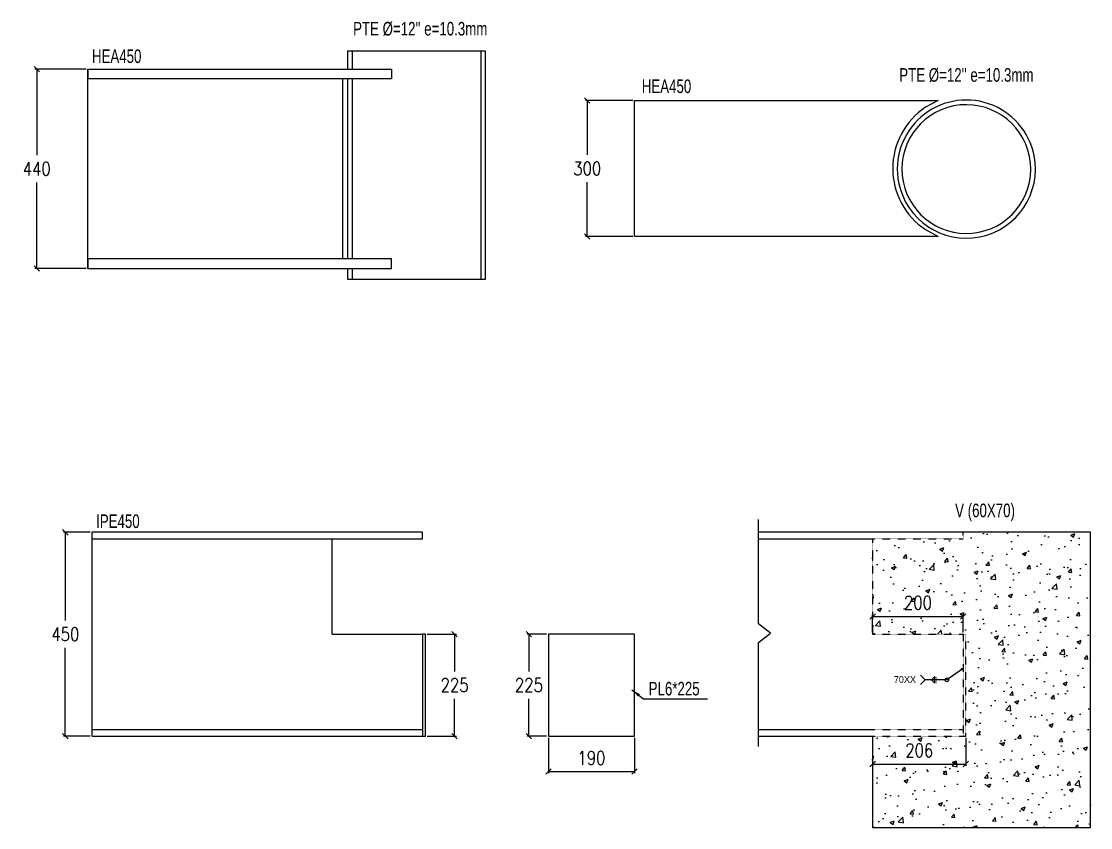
# Model space of a CAD drawing. Extents: x 7536 to 102814, y -9868 to 35131.
# Drawn here: x 15697 to 18058, y -4753 to -2973 of the extents above; entities that cross this region are included whole.
import ezdxf
from ezdxf.enums import TextEntityAlignment as Align

# ---------------------------------------------------------------- set-up
doc = ezdxf.new("R2010")
doc.units = 0
doc.header["$LTSCALE"] = 0.4
doc.linetypes.add('DXK_LINE_DOT1', pattern=[1.8814, 0.9407, -0.9407])
doc.layers.get('0').update_dxf_attribs({"color": 255})
for name, color, linetype in [('COTAS', 8, 'Continuous'), ('P-PLATINA', 6, 'Continuous'), ('PERFORACIONES', 1, 'Continuous'), ('TITULO', 3, 'Continuous')]:
    doc.layers.add(name, color=color, linetype=linetype)
doc.styles.add('CNI_COTAS', font='romans.shx', dxfattribs={"width": 0.8})
doc.styles.add('ROMANS', font='DINGRAFO.SHX')
doc.styles.add('VERDANA', font='arial.ttf')
doc.dimstyles.new('1.1', dxfattribs={"dimscale": 0, "dimtxt": 15, "dimasz": 20, "dimexe": 2, "dimexo": 2, "dimgap": 7, "dimtad": 1, "dimdec": 0, "dimzin": 4, "dimdsep": 46, "dimtxsty": 'CNI_COTAS', "dimcen": 0, "dimclrd": 256, "dimclrt": 3, "dimadec": 0, "dimazin": 0, "dimtfac": 1, "dimtdec": 0, "dimtmove": 2, "dimatfit": 0, "dimfxl": 0.05, "dimtolj": 1, "dimtzin": 0, "dimarcsym": 1})
doc.dimstyles.new('1.4', dxfattribs={"dimscale": 0, "dimtxt": 30, "dimasz": 12, "dimexe": 4, "dimexo": 4, "dimgap": 15, "dimtad": 1, "dimdec": 0, "dimzin": 4, "dimdsep": 46, "dimtxsty": 'CNI_COTAS', "dimblk": 'OBLIQUE', "dimcen": -0.09, "dimclrd": 256, "dimclrt": 3, "dimadec": 0, "dimazin": 0, "dimtfac": 1, "dimtdec": 0, "dimtmove": 2, "dimatfit": 0, "dimldrblk": 'DOT', "dimfxl": 0.05, "dimtolj": 1, "dimtzin": 0, "dimarcsym": 0})

# ---------------------------------------------------------------- blocks, each defined once
blk = doc.blocks.new('_Oblique')
at = {"color": 0, "linetype": 'ByBlock', "lineweight": -2}
blk.add_line((-0.5, -0.5), (0.5, 0.5), dxfattribs=at)
blk = doc.blocks.new('*D42')
at = {"layer": 'COTAS', "color": 0, "lineweight": -2, "transparency": 16777216}
for p, q in [((15848.9, -4101.1), (15789.7, -4101.1)), ((15848.9, -4551.1), (15789.7, -4551.1))]:
    blk.add_line(p, q, dxfattribs=at)
at = {"layer": 'COTAS', "lineweight": -2, "transparency": 16777216}
for p, q in [((15793.7, -4101.1), (15793.7, -4296.1)), ((15793.7, -4551.1), (15793.7, -4356.1))]:
    blk.add_line(p, q, dxfattribs=at)
at = {"layer": 'Defpoints', "color": 0, "transparency": 16777216}
for p in [(15793.7, -4101.1), (15852.9, -4101.1), (15852.9, -4551.1)]:
    blk.add_point(p, dxfattribs=at)
at = {"layer": 'COTAS', "lineweight": -2, "transparency": 16777216, "xscale": 12, "yscale": 12, "zscale": 12}
for p, rotation in [((15793.7, -4101.1), 90), ((15793.7, -4551.1), 270)]:
    blk.add_blockref('_Oblique', p, dxfattribs=dict(at, rotation=rotation))
at = {"layer": 'COTAS', "color": 3, "transparency": 16777216, "insert": (15793.7, -4326.1), "char_height": 30, "attachment_point": 5, "rotation": 0.01, "style": 'CNI_COTAS'}
blk.add_mtext('\\A1;450', dxfattribs=at)
blk = doc.blocks.new('_Dot')
at = {"color": 0, "linetype": 'ByBlock', "lineweight": -2}
blk.add_line((-0.5, 0), (-1, 0), dxfattribs=at)
at = {"color": 0, "linetype": 'ByBlock', "const_width": 0.5}
blk.add_lwpolyline([(-0.25, 0, 1), (0.25, 0, 1)], format="xyb", close=True, dxfattribs=at)
blk = doc.blocks.new('*D43')
at = {"layer": 'COTAS', "color": 0, "lineweight": -2, "transparency": 16777216}
for p, q in [((17576.7, -4322.1), (17576.7, -4282.8)), ((17776.7, -4322.1), (17776.7, -4282.8))]:
    blk.add_line(p, q, dxfattribs=at)
at = {"layer": 'COTAS', "lineweight": -2, "transparency": 16777216}
blk.add_line((17576.7, -4286.8), (17776.7, -4286.8), dxfattribs=at)
at = {"layer": 'Defpoints', "color": 0, "transparency": 16777216}
for p in [(17776.7, -4286.8), (17576.7, -4326.1), (17776.7, -4326.1)]:
    blk.add_point(p, dxfattribs=at)
at = {"layer": 'COTAS', "lineweight": -2, "transparency": 16777216, "xscale": 12, "yscale": 12, "zscale": 12, "rotation": 180}
blk.add_blockref('_Oblique', (17576.7, -4286.8), dxfattribs=at)
at = {"layer": 'COTAS', "lineweight": -2, "transparency": 16777216, "xscale": 12, "yscale": 12, "zscale": 12}
blk.add_blockref('_Oblique', (17776.7, -4286.8), dxfattribs=at)
at = {"layer": 'COTAS', "color": 3, "transparency": 16777216, "insert": (17676.7, -4256.8), "char_height": 30, "attachment_point": 5, "style": 'CNI_COTAS'}
blk.add_mtext('\\A1;200', dxfattribs=at)
blk = doc.blocks.new('*D44')
at = {"layer": 'COTAS', "color": 0, "lineweight": -2, "transparency": 16777216}
for p, q in [((17576.7, -4555.1), (17576.7, -4616.9)), ((17782.7, -4555.1), (17782.7, -4616.9))]:
    blk.add_line(p, q, dxfattribs=at)
at = {"layer": 'COTAS', "lineweight": -2, "transparency": 16777216}
blk.add_line((17576.7, -4612.9), (17782.7, -4612.9), dxfattribs=at)
at = {"layer": 'Defpoints', "color": 0, "transparency": 16777216}
for p in [(17576.7, -4551.1), (17782.7, -4551.1), (17782.7, -4612.9)]:
    blk.add_point(p, dxfattribs=at)
at = {"layer": 'COTAS', "lineweight": -2, "transparency": 16777216, "xscale": 12, "yscale": 12, "zscale": 12, "rotation": 180}
blk.add_blockref('_Oblique', (17576.7, -4612.9), dxfattribs=at)
at = {"layer": 'COTAS', "lineweight": -2, "transparency": 16777216, "xscale": 12, "yscale": 12, "zscale": 12}
blk.add_blockref('_Oblique', (17782.7, -4612.9), dxfattribs=at)
at = {"layer": 'COTAS', "color": 3, "transparency": 16777216, "insert": (17679.7, -4582.9), "char_height": 30, "attachment_point": 5, "style": 'CNI_COTAS'}
blk.add_mtext('\\A1;206', dxfattribs=at)
blk = doc.blocks.new('*D115')
at = {"layer": 'COTAS', "color": 0, "lineweight": -2, "transparency": 16777216}
for p, q in [((16856.8, -4326.1), (16813.6, -4326.1)), ((16856.8, -4551.1), (16813.6, -4551.1))]:
    blk.add_line(p, q, dxfattribs=at)
at = {"layer": 'COTAS', "lineweight": -2, "transparency": 16777216}
for p, q in [((16817.6, -4326.1), (16817.6, -4408.6)), ((16817.6, -4551.1), (16817.6, -4468.6))]:
    blk.add_line(p, q, dxfattribs=at)
at = {"layer": 'Defpoints', "color": 0, "transparency": 16777216}
for p in [(16860.8, -4326.1), (16817.6, -4551.1), (16860.8, -4551.1)]:
    blk.add_point(p, dxfattribs=at)
at = {"layer": 'COTAS', "lineweight": -2, "transparency": 16777216, "xscale": 12, "yscale": 12, "zscale": 12}
for p, rotation in [((16817.6, -4326.1), 90), ((16817.6, -4551.1), 270)]:
    blk.add_blockref('_Oblique', p, dxfattribs=dict(at, rotation=rotation))
at = {"layer": 'COTAS', "color": 3, "transparency": 16777216, "insert": (16817.6, -4438.6), "char_height": 30, "attachment_point": 5, "rotation": 0.01, "style": 'CNI_COTAS'}
blk.add_mtext('\\A1;225', dxfattribs=at)
blk = doc.blocks.new('*D116')
at = {"layer": 'COTAS', "color": 0, "lineweight": -2, "transparency": 16777216}
for p, q in [((16860.8, -4555.1), (16860.8, -4633.4)), ((17050.8, -4555.1), (17050.8, -4633.4))]:
    blk.add_line(p, q, dxfattribs=at)
at = {"layer": 'COTAS', "lineweight": -2, "transparency": 16777216}
blk.add_line((16860.8, -4629.4), (17050.8, -4629.4), dxfattribs=at)
at = {"layer": 'Defpoints', "color": 0, "transparency": 16777216}
for p in [(16860.8, -4551.1), (17050.8, -4551.1), (17050.8, -4629.4)]:
    blk.add_point(p, dxfattribs=at)
at = {"layer": 'COTAS', "lineweight": -2, "transparency": 16777216, "xscale": 12, "yscale": 12, "zscale": 12, "rotation": 180}
blk.add_blockref('_Oblique', (16860.8, -4629.4), dxfattribs=at)
at = {"layer": 'COTAS', "lineweight": -2, "transparency": 16777216, "xscale": 12, "yscale": 12, "zscale": 12}
blk.add_blockref('_Oblique', (17050.8, -4629.4), dxfattribs=at)
at = {"layer": 'COTAS', "color": 3, "transparency": 16777216, "insert": (16955.8, -4599.4), "char_height": 30, "attachment_point": 5, "style": 'CNI_COTAS'}
blk.add_mtext('\\A1;190', dxfattribs=at)
blk = doc.blocks.new('*D117')
at = {"layer": 'COTAS', "color": 0, "lineweight": -2, "transparency": 16777216}
for p, q in [((16592.9, -4326.1), (16657.5, -4326.1)), ((16592.9, -4551.1), (16657.5, -4551.1))]:
    blk.add_line(p, q, dxfattribs=at)
at = {"layer": 'COTAS', "lineweight": -2, "transparency": 16777216}
for p, q in [((16653.5, -4326.1), (16653.5, -4408.6)), ((16653.5, -4551.1), (16653.5, -4468.6))]:
    blk.add_line(p, q, dxfattribs=at)
at = {"layer": 'Defpoints', "color": 0, "transparency": 16777216}
for p in [(16588.9, -4326.1), (16653.5, -4326.1), (16588.9, -4551.1)]:
    blk.add_point(p, dxfattribs=at)
at = {"layer": 'COTAS', "lineweight": -2, "transparency": 16777216, "xscale": 12, "yscale": 12, "zscale": 12}
for p, rotation in [((16653.5, -4326.1), 90), ((16653.5, -4551.1), 270)]:
    blk.add_blockref('_Oblique', p, dxfattribs=dict(at, rotation=rotation))
at = {"layer": 'COTAS', "color": 3, "transparency": 16777216, "insert": (16653.5, -4438.6), "char_height": 30, "attachment_point": 5, "rotation": 0.01, "style": 'CNI_COTAS'}
blk.add_mtext('\\A1;225', dxfattribs=at)
blk = doc.blocks.new('SOLDADURA FILETE ALREDEDOR 1 DE 8')
h = blk.add_hatch(color=256)
h.dxf.hatch_style = 1
h.paths.add_polyline_path([(8202.3, -7175.2), (8199.7, -7171.4), (8204.2, -7171)])
for p, q in [((8201, -7173.3), (8168, -7196.3)), ((8168, -7196.3), (8120.2, -7196.3))]:
    blk.add_line(p, q)
for points in [[(8204.2, -7171), (8202.3, -7175.2), (8199.7, -7171.4)], [(8141.8, -7196.3), (8141.8, -7189.2), (8134.7, -7196.3), (8141.8, -7203.4)]]:
    blk.add_lwpolyline(points, close=True)
blk.add_lwpolyline([(8109.7, -7206.8), (8120.2, -7196.3), (8109.7, -7185.8)])
blk.add_circle((8168, -7196.3), 4.13)
at = {"layer": 'TITULO', "style": 'ROMANS'}
for s, height, p in [('70XX', 14.92, (8051.2, -7202.9)), ('8', 5.33, (8142.9, -7195.3)), ('8', 5.33, (8142.9, -7203.6))]:
    blk.add_text(s, height=height, dxfattribs=at).set_placement(p)
blk = doc.blocks.new('*D228')
at = {"layer": 'COTAS', "color": 0, "lineweight": -2, "transparency": 16777216}
for p, q in [((15839.6, -3078.3), (15726.8, -3078.3)), ((15839.6, -3518.3), (15726.8, -3518.3))]:
    blk.add_line(p, q, dxfattribs=at)
at = {"layer": 'COTAS', "lineweight": -2, "transparency": 16777216}
for p, q in [((15730.8, -3078.3), (15730.8, -3268.3)), ((15730.8, -3518.3), (15730.8, -3328.3))]:
    blk.add_line(p, q, dxfattribs=at)
at = {"layer": 'Defpoints', "color": 0, "transparency": 16777216}
for p in [(15730.8, -3078.3), (15843.6, -3078.3), (15843.6, -3518.3)]:
    blk.add_point(p, dxfattribs=at)
at = {"layer": 'COTAS', "lineweight": -2, "transparency": 16777216, "xscale": 12, "yscale": 12, "zscale": 12}
for p, rotation in [((15730.8, -3078.3), 90), ((15730.8, -3518.3), 270)]:
    blk.add_blockref('_Oblique', p, dxfattribs=dict(at, rotation=rotation))
at = {"layer": 'COTAS', "color": 3, "transparency": 16777216, "insert": (15730.8, -3298.3), "char_height": 30, "attachment_point": 5, "rotation": 0.01, "style": 'CNI_COTAS'}
blk.add_mtext('\\A1;440', dxfattribs=at)
blk = doc.blocks.new('*D229')
at = {"layer": 'COTAS', "color": 0, "lineweight": -2, "transparency": 16777216}
for p, q in [((17047.1, -3147.6), (16942.4, -3147.6)), ((17047.1, -3447.6), (16942.4, -3447.6))]:
    blk.add_line(p, q, dxfattribs=at)
at = {"layer": 'COTAS', "lineweight": -2, "transparency": 16777216}
for p, q in [((16946.4, -3147.6), (16946.4, -3267.6)), ((16946.4, -3447.6), (16946.4, -3327.6))]:
    blk.add_line(p, q, dxfattribs=at)
at = {"layer": 'Defpoints', "color": 0, "transparency": 16777216}
for p in [(16946.4, -3147.6), (17051.1, -3147.6), (17051.1, -3447.6)]:
    blk.add_point(p, dxfattribs=at)
at = {"layer": 'COTAS', "lineweight": -2, "transparency": 16777216, "xscale": 12, "yscale": 12, "zscale": 12}
for p, rotation in [((16946.4, -3147.6), 90), ((16946.4, -3447.6), 270)]:
    blk.add_blockref('_Oblique', p, dxfattribs=dict(at, rotation=rotation))
at = {"layer": 'COTAS', "color": 3, "transparency": 16777216, "insert": (16946.4, -3297.6), "char_height": 30, "attachment_point": 5, "rotation": 0.01, "style": 'CNI_COTAS'}
blk.add_mtext('\\A1;300', dxfattribs=at)

msp = doc.modelspace()

# ---------------------------------------------------------------- hatches: boundary and pattern name
at = {"layer": 'PERFORACIONES'}
h = msp.add_hatch(dxfattribs=at)
h.set_pattern_fill('AR-CONC', color=8, scale=0.5)
h.set_pattern_definition([(50, (-3018.26, 0), (91.09233, -7.96954), [9.525, -104.775]), (355, (-3018.26, 0), (-17.6217, 95.52842), [7.62, -83.8203]), (100.45144, (-3010.67, -0.66), (73.47062, 87.55888), [8.095, -89.04512]), (46.1842, (-3018.26, 25.4), (135.5395, -21.02116), [14.2875, -157.1625]), (96.63556, (-3006.96, 23.65), (118.7021, 123.7131), [12.1425, -133.5678]), (351.18415, (-3018.26, 25.4), (118.7021, 123.7131), [11.43, -125.7299]), (21, (-3005.56, 19.05), (75.8072, -51.1326), [9.525, -104.775]), (326, (-3005.56, 19.05), (30.901, 92.094), [7.62, -83.82]), (71.45144, (-2999.24, 14.79), (106.7082, 40.9614), [8.095, -89.04497]), (37.5, (-3018.257, 0), (1.5443, 42.27752), [0, -82.804, 0, -85.09, 0, -84.1375]), (7.5, (-3018.257, 0), (33.40983, 50.09029), [0, -48.514, 0, -80.899, 0, -32.0675]), (327.5, (-3046.578, 0), (67.7953, -2.86437), [0, -31.75, 0, -99.06, 0, -131.445]), (317.5, (-3059.28, 0), (74.06459, 12.71325), [0, -41.275, 0, -65.786, 0, -93.345])])
h.paths.add_polyline_path([(18058.1, -4101.1), (17776.7, -4101.1), (17776.7, -4115.7), (17576.7, -4115.7), (17576.7, -4326.1), (17776.7, -4326.1), (17782.7, -4326.1), (17782.7, -4551.1), (17776.7, -4551.1), (17576.7, -4551.1), (17576.7, -4753.3), (18058.1, -4753.3)])
h.paths.add_polyline_path([(17638.3, -4279.3), (17715.1, -4279.3), (17715.1, -4234.3), (17638.3, -4234.3)], flags=24)
h.paths.add_polyline_path([(17641.3, -4605.4), (17718.1, -4605.4), (17718.1, -4560.4), (17641.3, -4560.4)], flags=24)

# ---------------------------------------------------------------- linework, layer by layer
at = {"color": 2, "linetype": 'Continuous'}
for p, q in [((16427.1, -3038.2), (16427.1, -3078.3)), ((16711.5, -3038.2), (16711.5, -3542.4)), ((16427.1, -3099.3), (16427.1, -3497.3)), ((16427.1, -3518.3), (16427.1, -3542.4))]:
    msp.add_line(p, q, dxfattribs=at)
at = {"color": 2}
for p, q in [((15843.6, -3078.3), (15843.6, -3099.3)), ((15843.6, -3497.3), (15843.6, -3099.3)), ((16406.8, -3497.3), (16406.8, -3099.3)), ((15843.6, -3518.3), (15843.6, -3497.3)), ((15852.9, -4551.1), (15852.9, -4101.1)), ((16382.9, -4326.1), (16382.9, -4115.7)), ((16382.9, -4326.1), (16582.9, -4326.1)), ((15852.9, -4536.5), (16382.9, -4536.5)), ((15852.9, -4551.1), (16382.9, -4551.1)), ((16382.9, -4536.5), (16582.9, -4536.5)), ((16382.9, -4551.1), (16582.9, -4551.1)), ((17324.9, -4536.5), (17576.7, -4536.5)), ((17324.9, -4551.1), (17576.7, -4551.1))]:
    msp.add_line(p, q, dxfattribs=at)
at = {"color": 2, "linetype": 'DXK_LINE_DOT1'}
for p, q in [((17576.7, -4536.5), (17776.7, -4536.5)), ((17576.7, -4551.1), (17776.7, -4551.1))]:
    msp.add_line(p, q, dxfattribs=at)
at = {"color": 2}
for points in [[(16514, -3099.3), (15843.6, -3099.3), (15843.6, -3078.3), (16514, -3078.3)], [(16514, -3497.3), (15843.6, -3497.3), (15843.6, -3518.3), (16514, -3518.3)]]:
    msp.add_lwpolyline(points, close=True, dxfattribs=at)
msp.add_lwpolyline([(17721.5, -3147.6), (17693.4, -3162.5, 0.534511), (17693.4, -3432.7), (17721.5, -3447.6), (17051.1, -3447.6), (17051.1, -3147.6)], format="xyb", close=True, dxfattribs=at)
at = {"color": 2, "linetype": 'Continuous'}
msp.add_lwpolyline([(17644.2, -3326.7, 1), (17923.2, -3271.2, 1)], format="xyb", close=True, dxfattribs=at)
at = {"color": 2}
for points in [[(15852.9, -4115.7), (16582.9, -4115.7), (16582.9, -4101.1), (15852.9, -4101.1)], [(17776.7, -4101.1), (17324.9, -4101.1)], [(17324.9, -4115.7), (17576.7, -4115.7)]]:
    msp.add_lwpolyline(points, dxfattribs=at)
at = {"color": 2, "linetype": 'DXK_LINE_DOT1'}
for points in [[(17576.7, -4115.7), (17776.7, -4115.7), (17776.7, -4101.1), (17576.7, -4101.1)], [(17576.7, -4115.7), (17576.7, -4326.1), (17776.7, -4326.1)]]:
    msp.add_lwpolyline(points, dxfattribs=at)
at = {"layer": 'COTAS', "color": 1}
for points in [[(16416.8, -3518.3), (16416.8, -3542.4), (16721.8, -3542.4), (16721.8, -3038.2), (16416.8, -3038.2), (16416.8, -3078.3)], [(16416.8, -3099.3), (16416.8, -3497.3)], [(17576.7, -4551.1), (17576.7, -4753.3), (18058.1, -4753.3), (18058.1, -4101.1), (17776.7, -4101.1)]]:
    msp.add_lwpolyline(points, dxfattribs=at)
msp.add_lwpolyline([(17634.1, -3328.7, 1), (17933.3, -3269.2, 1)], format="xyb", close=True, dxfattribs=at)
at = {"layer": 'COTAS'}
msp.add_lwpolyline([(17324.9, -4574.5), (17324.9, -4344.5), (17351.3, -4323.8), (17324.9, -4303), (17324.9, -4073)], dxfattribs=at)
at = {"layer": 'P-PLATINA'}
msp.add_lwpolyline([(16588.9, -4551.1), (16588.9, -4326.1), (16582.9, -4326.1), (16582.9, -4551.1)], close=True, dxfattribs=at)
at = {"layer": 'P-PLATINA', "linetype": 'Continuous'}
msp.add_lwpolyline([(16860.8, -4551.1), (17050.8, -4551.1), (17050.8, -4326.1), (16860.8, -4326.1)], close=True, dxfattribs=at)
at = {"layer": 'P-PLATINA', "linetype": 'DXK_LINE_DOT1'}
msp.add_lwpolyline([(17776.7, -4326.1), (17776.7, -4551.1), (17782.7, -4551.1), (17782.7, -4326.1)], close=True, dxfattribs=at)

# ---------------------------------------------------------------- block references
msp.add_blockref('SOLDADURA FILETE ALREDEDOR 1 DE 8', (9572.4, 2769.3))

# ---------------------------------------------------------------- texts
at = {"color": 96, "style": 'VERDANA', "width": 0.7}
for s, p in [("PTE Ø=12'' e=10.3mm", (16577.6, -2988.9)), ('HEA450', (15907.2, -3049.7)), ("PTE Ø=12'' e=10.3mm", (17783.8, -3091)), ('HEA450', (17121.5, -3116)), ('V (60X70)', (17825, -4052.8)), ('IPE450', (15909.9, -4076.6)), ('PL6*225', (17138.4, -4446.4))]:
    msp.add_text(s, height=30, dxfattribs=at).set_placement(p, align=Align.MIDDLE_CENTER)

# ---------------------------------------------------------------- dimensions: what is measured, and where the dimension line sits
at = {"layer": 'COTAS'}
for base, p1, p2, picture, middle in [((15730.8, -3078.3), (15843.6, -3518.3), (15843.6, -3078.3), '*D228', (15730.8, -3298.3)), ((16946.4, -3147.6), (17051.1, -3447.6), (17051.1, -3147.6), '*D229', (16946.4, -3297.6)), ((15793.7, -4101.1), (15852.9, -4551.1), (15852.9, -4101.1), '*D42', (15793.7, -4326.1)), ((16653.5, -4326.1), (16588.9, -4551.1), (16588.9, -4326.1), '*D117', (16653.5, -4438.6)), ((16817.6, -4551.1), (16860.8, -4326.1), (16860.8, -4551.1), '*D115', (16817.6, -4438.6))]:
    dim = msp.add_linear_dim(base=base, p1=p1, p2=p2, angle=90, dimstyle='1.4', override={"dimscale": 1}, dxfattribs=at)
    dim.commit()
    dim.dimension.update_dxf_attribs({"geometry": picture, "text_midpoint": middle, "text_rotation": 0.01})
for base, p1, p2, picture, middle in [((17776.7, -4286.8), (17576.7, -4326.1), (17776.7, -4326.1), '*D43', (17676.7, -4256.8)), ((17050.8, -4629.4), (16860.8, -4551.1), (17050.8, -4551.1), '*D116', (16955.8, -4599.4)), ((17782.7, -4612.9), (17576.7, -4551.1), (17782.7, -4551.1), '*D44', (17679.7, -4582.9))]:
    dim = msp.add_linear_dim(base=base, p1=p1, p2=p2, dimstyle='1.4', override={"dimscale": 1}, dxfattribs=at)
    dim.commit()
    dim.dimension.update_dxf_attribs({"geometry": picture, "text_midpoint": middle})

# ---------------------------------------------------------------- leaders
at = {"layer": 'COTAS', "annotation_type": 0, "has_hookline": 1, "hookline_direction": 0, "text_width": 24}
msp.add_leader([(17045, -4448.9), (17070.5, -4468.9), (17181.1, -4468.9)], dimstyle='1.1', override={"dimscale": 1}, dxfattribs=at)

doc.saveas('drawing.dxf')
